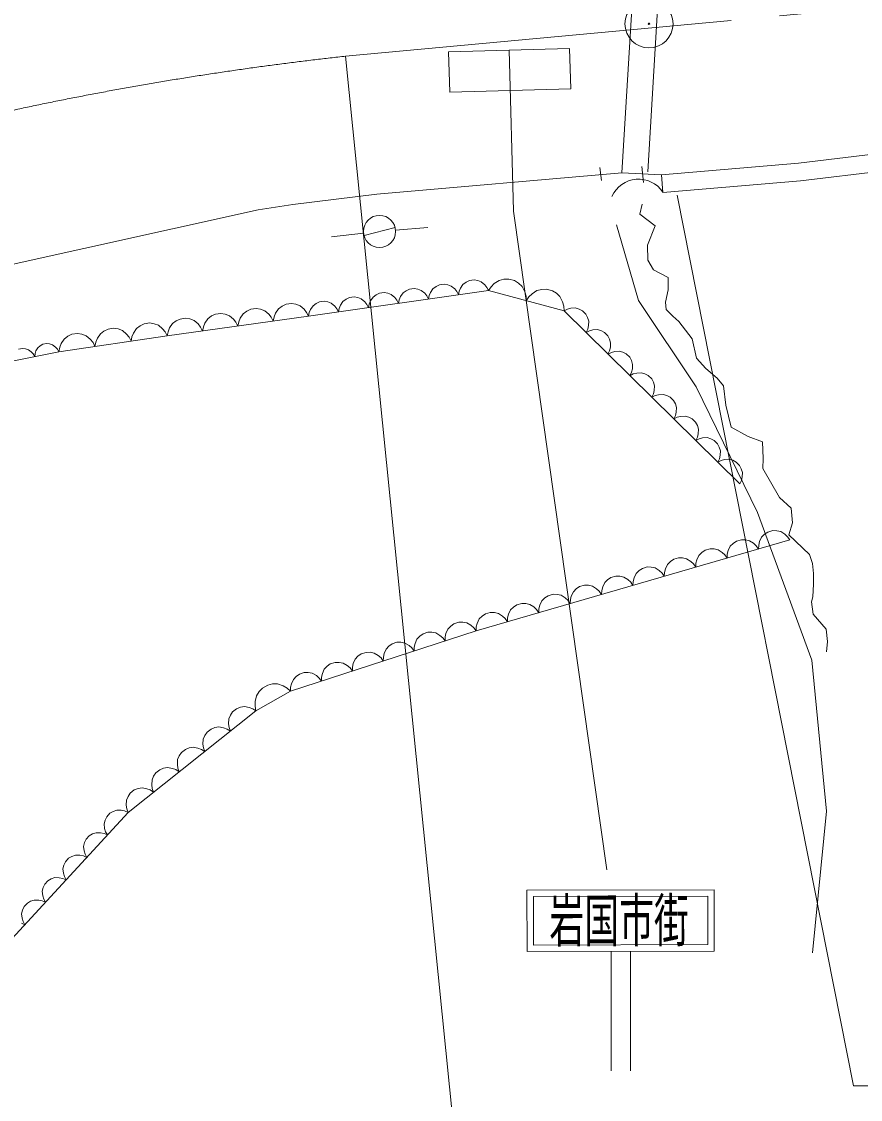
# Model space of a CAD drawing. Units: millimetres, scale not verified. Extents: x 40000 to 680000, y 20000 to 380000.
# Drawn here: x 120108 to 146105, y 249718 to 283115 of the extents above; entities that cross this region are included whole.
import ezdxf
from ezdxf.enums import TextEntityAlignment as Align

# ---------------------------------------------------------------- set-up
doc = ezdxf.new("R2010")
doc.units = ezdxf.units.MM
doc.header["$LTSCALE"] = 1000
doc.linetypes.add('CHAIN', pattern=[18.5, 12, -1.5, 3.5, -1.5])
doc.layers.add('S-BGD', color=7, linetype='Continuous', lineweight=13)
doc.styles.add('ＭＳ ゴシック', font='')
doc.styles.get('ＭＳ ゴシック').set_extended_font_data('MS Gothic')

msp = doc.modelspace()

# ---------------------------------------------------------------- linework, layer by layer
at = {"layer": 'S-BGD'}
for p, q in [((138715, 278431), (139209, 286659)), ((140014, 286721), (139518, 278457)), ((133343, 282180), (137091, 282285)), ((135217, 282233), (135356, 277247)), ((137091, 282285), (137126, 281035)), ((130151, 282040), (134676, 237105)), ((133377, 280931), (133343, 282180)), ((144187, 278728), (165470, 281282)), ((137126, 281035), (133377, 280931)), ((165255, 280702), (144243, 278181)), ((138075, 278191), (138029, 278588)), ((139384, 278127), (139325, 278623)), ((139937, 278369), (144187, 278728)), ((138709, 278431), (131122, 277771)), ((139937, 278369), (138709, 278431)), ((139937, 278369), (139984, 277821)), ((144243, 278181), (139984, 277821)), ((131122, 277771), (128519, 277447)), ((140423, 277735), (145891, 250141)), ((127445, 277285), (119110, 275434)), ((128519, 277447), (127445, 277285)), ((138243, 256835), (135356, 277235)), ((139339, 277454), (139264, 277150)), ((139264, 277150), (139741, 276784)), ((130705, 276555), (129712, 276442)), ((130720, 276486), (131684, 276735)), ((131700, 276653), (132697, 276738)), ((138549, 276812), (139223, 274471)), ((139741, 276784), (139504, 276188)), ((139504, 276188), (139516, 275722)), ((139516, 275722), (139690, 275420)), ((139690, 275420), (140145, 275183)), ((132953, 274909), (132858, 274838)), ((133057, 274959), (132953, 274909)), ((133201, 274979), (133057, 274959)), ((133315, 274960), (133201, 274979)), ((133425, 274919), (133315, 274960)), ((133531, 274829), (133425, 274919)), ((133788, 274970), (133712, 274855)), ((133882, 275041), (133788, 274970)), ((133987, 275091), (133882, 275041)), ((134131, 275112), (133987, 275091)), ((134245, 275092), (134131, 275112)), ((134355, 275051), (134245, 275092)), ((134460, 274962), (134355, 275051)), ((134529, 274879), (134460, 274962)), ((134579, 274777), (134529, 274879)), ((134662, 274899), (134579, 274777)), ((134759, 274995), (134662, 274899)), ((134908, 275094), (134759, 274995)), ((135055, 275129), (134908, 275094)), ((135205, 275137), (135055, 275129)), ((135386, 275088), (135205, 275137)), ((135512, 275008), (135386, 275088)), ((135622, 274903), (135512, 275008)), ((135702, 274744), (135622, 274903)), ((140145, 275183), (140145, 274804)), ((134579, 274777), (129001, 273984)), ((130268, 274563), (130164, 274512)), ((130412, 274583), (130268, 274563)), ((130526, 274564), (130412, 274583)), ((130636, 274522), (130526, 274564)), ((130999, 274574), (130923, 274459)), ((131093, 274644), (130999, 274574)), ((131198, 274695), (131093, 274644)), ((131342, 274715), (131198, 274695)), ((131456, 274696), (131342, 274715)), ((131566, 274655), (131456, 274696)), ((131671, 274565), (131566, 274655)), ((131740, 274482), (131671, 274565)), ((131852, 274591), (131812, 274493)), ((131929, 274706), (131852, 274591)), ((132023, 274776), (131929, 274706)), ((132127, 274827), (132023, 274776)), ((132271, 274847), (132127, 274827)), ((132386, 274828), (132271, 274847)), ((132496, 274787), (132386, 274828)), ((132601, 274697), (132496, 274787)), ((132670, 274615), (132601, 274697)), ((132720, 274513), (132670, 274615)), ((132742, 274625), (132720, 274513)), ((132782, 274723), (132742, 274625)), ((132858, 274838), (132782, 274723)), ((133599, 274747), (133531, 274829)), ((133649, 274645), (133599, 274747)), ((133671, 274757), (133649, 274645)), ((133712, 274855), (133671, 274757)), ((136920, 274152), (134579, 274777)), ((135742, 274611), (135702, 274744)), ((135750, 274465), (135742, 274611)), ((135832, 274587), (135750, 274465)), ((135930, 274683), (135832, 274587)), ((136079, 274781), (135930, 274683)), ((136226, 274817), (136079, 274781)), ((136375, 274824), (136226, 274817)), ((136557, 274776), (136375, 274824)), ((136683, 274695), (136557, 274776)), ((136793, 274591), (136683, 274695)), ((136872, 274432), (136793, 274591)), ((140145, 274804), (140060, 274425)), ((127210, 274203), (127087, 274144)), ((127380, 274227), (127210, 274203)), ((127514, 274204), (127380, 274227)), ((127643, 274155), (127514, 274204)), ((128070, 274214), (127980, 274079)), ((128182, 274297), (128070, 274214)), ((128305, 274356), (128182, 274297)), ((128474, 274379), (128305, 274356)), ((128609, 274356), (128474, 274379)), ((128738, 274307), (128609, 274356)), ((128862, 274202), (128738, 274307)), ((128942, 274104), (128862, 274202)), ((129063, 274195), (129023, 274096)), ((129140, 274310), (129063, 274195)), ((129234, 274380), (129140, 274310)), ((129338, 274430), (129234, 274380)), ((129482, 274451), (129338, 274430)), ((129596, 274432), (129482, 274451)), ((129707, 274390), (129596, 274432)), ((129812, 274301), (129707, 274390)), ((129880, 274218), (129812, 274301)), ((129931, 274116), (129880, 274218)), ((129953, 274228), (129931, 274116)), ((129993, 274327), (129953, 274228)), ((130069, 274442), (129993, 274327)), ((130164, 274512), (130069, 274442)), ((130742, 274433), (130636, 274522)), ((130810, 274350), (130742, 274433)), ((130860, 274248), (130810, 274350)), ((130882, 274361), (130860, 274248)), ((130923, 274459), (130882, 274361)), ((131790, 274381), (131740, 274482)), ((131812, 274493), (131790, 274381)), ((136912, 274299), (136872, 274432)), ((136920, 274152), (136912, 274299)), ((137024, 274204), (136920, 274152)), ((137129, 274232), (137024, 274204)), ((137269, 274241), (137129, 274232)), ((137384, 274208), (137269, 274241)), ((137489, 274155), (137384, 274208)), ((139223, 274471), (141013, 271799)), ((140060, 274425), (140082, 274198)), ((140082, 274198), (140288, 273982)), ((129001, 273984), (124622, 273374)), ((125020, 273898), (124898, 273839)), ((125190, 273922), (125020, 273898)), ((125324, 273899), (125190, 273922)), ((125454, 273850), (125324, 273899)), ((125881, 273909), (125791, 273774)), ((125992, 273992), (125881, 273909)), ((126115, 274051), (125992, 273992)), ((126285, 274074), (126115, 274051)), ((126419, 274051), (126285, 274074)), ((126549, 274002), (126419, 274051)), ((126672, 273897), (126549, 274002)), ((126753, 273799), (126672, 273897)), ((126886, 273927), (126838, 273811)), ((126976, 274062), (126886, 273927)), ((127087, 274144), (126976, 274062)), ((127767, 274049), (127643, 274155)), ((127848, 273952), (127767, 274049)), ((127906, 273832), (127848, 273952)), ((127932, 273964), (127906, 273832)), ((127980, 274079), (127932, 273964)), ((129001, 273984), (128942, 274104)), ((129023, 274096), (129001, 273984)), ((142362, 268795), (136920, 274152)), ((137594, 274051), (137489, 274155)), ((137649, 273947), (137594, 274051)), ((137684, 273833), (137649, 273947)), ((140288, 273982), (140472, 273820)), ((122662, 273527), (122549, 273442)), ((122788, 273588), (122662, 273527)), ((122961, 273613), (122788, 273588)), ((123099, 273590), (122961, 273613)), ((123232, 273541), (123099, 273590)), ((123359, 273434), (123232, 273541)), ((123668, 273604), (123577, 273465)), ((123782, 273689), (123668, 273604)), ((123907, 273750), (123782, 273689)), ((124081, 273776), (123907, 273750)), ((124218, 273753), (124081, 273776)), ((124351, 273703), (124218, 273753)), ((124478, 273596), (124351, 273703)), ((124561, 273497), (124478, 273596)), ((124696, 273622), (124648, 273506)), ((124786, 273757), (124696, 273622)), ((124898, 273839), (124786, 273757)), ((125578, 273744), (125454, 273850)), ((125658, 273647), (125578, 273744)), ((125717, 273527), (125658, 273647)), ((125743, 273659), (125717, 273527)), ((125791, 273774), (125743, 273659)), ((126811, 273679), (126753, 273799)), ((126838, 273811), (126811, 273679)), ((137601, 273483), (137652, 273586)), ((137705, 273534), (137601, 273483)), ((137652, 273586), (137677, 273693)), ((137677, 273693), (137684, 273833)), ((137809, 273562), (137705, 273534)), ((137949, 273571), (137809, 273562)), ((138064, 273539), (137949, 273571)), ((138169, 273485), (138064, 273539)), ((140472, 273820), (140885, 273285)), ((124622, 273374), (121263, 272886)), ((121429, 273279), (121338, 273140)), ((121542, 273364), (121429, 273279)), ((121668, 273425), (121542, 273364)), ((121841, 273450), (121668, 273425)), ((121979, 273428), (121841, 273450)), ((122112, 273378), (121979, 273428)), ((122239, 273271), (122112, 273378)), ((122322, 273172), (122239, 273271)), ((122457, 273303), (122409, 273184)), ((122549, 273442), (122457, 273303)), ((123442, 273334), (123359, 273434)), ((123502, 273212), (123442, 273334)), ((123528, 273347), (123502, 273212)), ((123577, 273465), (123528, 273347)), ((124622, 273374), (124561, 273497)), ((124648, 273506), (124622, 273374)), ((138275, 273382), (138169, 273485)), ((138329, 273277), (138275, 273382)), ((138364, 273163), (138329, 273277)), ((140885, 273285), (141027, 272690)), ((121263, 272886), (119764, 272583)), ((120133, 272985), (120017, 272962)), ((120227, 272975), (120133, 272985)), ((120318, 272947), (120227, 272975)), ((120408, 272879), (120318, 272947)), ((120468, 272815), (120408, 272879)), ((120554, 272909), (120526, 272827)), ((120611, 273006), (120554, 272909)), ((120684, 273068), (120611, 273006)), ((120767, 273114), (120684, 273068)), ((120883, 273137), (120767, 273114)), ((120977, 273127), (120883, 273137)), ((121068, 273098), (120977, 273127)), ((121158, 273031), (121068, 273098)), ((121218, 272967), (121158, 273031)), ((121263, 272886), (121218, 272967)), ((121289, 273022), (121263, 272886)), ((121338, 273140), (121289, 273022)), ((122383, 273049), (122322, 273172)), ((122409, 273184), (122383, 273049)), ((138281, 272813), (138332, 272916)), ((138385, 272864), (138281, 272813)), ((138332, 272916), (138357, 273023)), ((138357, 273023), (138364, 273163)), ((138489, 272892), (138385, 272864)), ((138629, 272902), (138489, 272892)), ((138744, 272869), (138629, 272902)), ((138849, 272816), (138744, 272869)), ((120514, 272735), (120468, 272815)), ((120526, 272827), (120514, 272735)), ((138955, 272712), (138849, 272816)), ((139010, 272608), (138955, 272712)), ((139044, 272493), (139010, 272608)), ((141027, 272690), (141309, 272366)), ((138961, 272143), (139013, 272247)), ((139065, 272195), (138961, 272143)), ((139013, 272247), (139037, 272353)), ((139037, 272353), (139044, 272493)), ((139170, 272223), (139065, 272195)), ((139310, 272232), (139170, 272223)), ((139425, 272199), (139310, 272232)), ((139530, 272146), (139425, 272199)), ((141309, 272366), (141667, 272064)), ((139635, 272042), (139530, 272146)), ((139690, 271938), (139635, 272042)), ((139725, 271824), (139690, 271938)), ((141667, 272064), (141862, 271826)), ((139641, 271474), (139693, 271577)), ((139746, 271525), (139641, 271474)), ((139693, 271577), (139717, 271684)), ((139717, 271684), (139725, 271824)), ((139850, 271553), (139746, 271525)), ((139990, 271562), (139850, 271553)), ((140105, 271530), (139990, 271562)), ((140210, 271476), (140105, 271530)), ((141013, 271799), (142918, 267901)), ((141862, 271826), (141938, 271233)), ((140315, 271373), (140210, 271476)), ((140370, 271268), (140315, 271373)), ((140405, 271154), (140370, 271268)), ((141938, 271233), (142102, 270552)), ((140322, 270804), (140373, 270907)), ((140426, 270855), (140322, 270804)), ((140373, 270907), (140398, 271014)), ((140398, 271014), (140405, 271154)), ((140530, 270883), (140426, 270855)), ((140670, 270893), (140530, 270883)), ((140785, 270860), (140670, 270893)), ((140890, 270807), (140785, 270860)), ((140996, 270703), (140890, 270807)), ((141051, 270599), (140996, 270703)), ((141085, 270484), (141051, 270599)), ((142102, 270552), (142622, 270261)), ((141002, 270134), (141053, 270238)), ((141106, 270186), (141002, 270134)), ((141053, 270238), (141078, 270344)), ((141078, 270344), (141085, 270484)), ((141211, 270214), (141106, 270186)), ((141351, 270223), (141211, 270214)), ((141466, 270190), (141351, 270223)), ((141571, 270137), (141466, 270190)), ((142622, 270261), (143066, 270089)), ((141676, 270033), (141571, 270137)), ((141731, 269929), (141676, 270033)), ((141766, 269815), (141731, 269929)), ((143066, 270089), (143089, 269580)), ((141682, 269465), (141734, 269568)), ((141786, 269516), (141682, 269465)), ((141734, 269568), (141758, 269675)), ((141758, 269675), (141766, 269815)), ((141891, 269544), (141786, 269516)), ((142031, 269554), (141891, 269544)), ((142146, 269521), (142031, 269554)), ((142251, 269467), (142146, 269521)), ((143089, 269580), (143079, 269266)), ((142356, 269364), (142251, 269467)), ((142411, 269259), (142356, 269364)), ((142446, 269145), (142411, 269259)), ((143079, 269266), (143598, 268371)), ((142362, 268795), (142414, 268898)), ((142414, 268898), (142438, 269005)), ((142438, 269005), (142446, 269145)), ((143598, 268371), (143956, 268037)), ((142918, 267901), (144601, 263332)), ((143956, 268037), (144001, 267582)), ((144001, 267582), (143882, 267214)), ((143133, 267229), (143043, 267140)), ((143237, 267298), (143133, 267229)), ((143388, 267342), (143237, 267298)), ((143513, 267339), (143388, 267342)), ((143636, 267311), (143513, 267339)), ((143762, 267232), (143636, 267311)), ((143848, 267154), (143762, 267232)), ((143882, 267214), (144531, 266601)), ((143917, 267053), (134192, 264235)), ((142071, 266858), (142007, 266723)), ((142161, 266947), (142071, 266858)), ((142264, 267017), (142161, 266947)), ((142415, 267060), (142264, 267017)), ((142540, 267057), (142415, 267060)), ((142664, 267030), (142540, 267057)), ((142790, 266950), (142664, 267030)), ((142876, 266872), (142790, 266950)), ((142944, 266771), (142876, 266872)), ((142951, 266894), (142944, 266771)), ((142979, 267005), (142951, 266894)), ((143043, 267140), (142979, 267005)), ((143917, 267053), (143848, 267154)), ((141098, 266576), (141034, 266442)), ((141188, 266665), (141098, 266576)), ((141292, 266735), (141188, 266665)), ((141443, 266779), (141292, 266735)), ((141568, 266775), (141443, 266779)), ((141691, 266748), (141568, 266775)), ((141817, 266668), (141691, 266748)), ((141903, 266591), (141817, 266668)), ((141972, 266489), (141903, 266591)), ((141978, 266612), (141972, 266489)), ((142007, 266723), (141978, 266612)), ((144531, 266601), (144618, 266319)), ((139498, 266215), (139347, 266171)), ((139622, 266212), (139498, 266215)), ((139746, 266184), (139622, 266212)), ((139872, 266105), (139746, 266184)), ((140126, 266294), (140062, 266160)), ((140216, 266384), (140126, 266294)), ((140319, 266453), (140216, 266384)), ((140470, 266497), (140319, 266453)), ((140595, 266494), (140470, 266497)), ((140719, 266466), (140595, 266494)), ((140845, 266387), (140719, 266466)), ((140931, 266309), (140845, 266387)), ((140999, 266207), (140931, 266309)), ((141006, 266331), (140999, 266207)), ((141034, 266442), (141006, 266331)), ((144618, 266319), (144651, 266017)), ((138374, 265890), (138271, 265820)), ((138525, 265933), (138374, 265890)), ((138650, 265930), (138525, 265933)), ((138774, 265903), (138650, 265930)), ((138900, 265823), (138774, 265903)), ((139089, 265878), (139061, 265767)), ((139153, 266013), (139089, 265878)), ((139243, 266102), (139153, 266013)), ((139347, 266171), (139243, 266102)), ((139958, 266027), (139872, 266105)), ((140027, 265926), (139958, 266027)), ((140033, 266049), (140027, 265926)), ((140062, 266160), (140033, 266049)), ((144651, 266017), (144652, 265681)), ((137298, 265538), (137208, 265449)), ((137402, 265608), (137298, 265538)), ((137553, 265652), (137402, 265608)), ((137677, 265648), (137553, 265652)), ((137801, 265621), (137677, 265648)), ((137927, 265541), (137801, 265621)), ((138013, 265464), (137927, 265541)), ((138117, 265596), (138088, 265485)), ((138181, 265731), (138117, 265596)), ((138271, 265820), (138181, 265731)), ((138985, 265745), (138900, 265823)), ((139054, 265644), (138985, 265745)), ((139061, 265767), (139054, 265644)), ((144652, 265681), (144631, 265291)), ((136326, 265257), (136236, 265167)), ((136429, 265326), (136326, 265257)), ((136580, 265370), (136429, 265326)), ((136705, 265367), (136580, 265370)), ((136829, 265339), (136705, 265367)), ((136955, 265260), (136829, 265339)), ((137040, 265182), (136955, 265260)), ((137109, 265080), (137040, 265182)), ((137116, 265204), (137109, 265080)), ((137144, 265315), (137116, 265204)), ((137208, 265449), (137144, 265315)), ((138082, 265362), (138013, 265464)), ((138088, 265485), (138082, 265362)), ((144631, 265291), (144589, 265140)), ((135263, 264886), (135199, 264751)), ((135353, 264975), (135263, 264886)), ((135457, 265044), (135353, 264975)), ((135607, 265088), (135457, 265044)), ((135732, 265085), (135607, 265088)), ((135856, 265057), (135732, 265085)), ((135982, 264978), (135856, 265057)), ((136068, 264900), (135982, 264978)), ((136137, 264799), (136068, 264900)), ((136143, 264922), (136137, 264799)), ((136172, 265033), (136143, 264922)), ((136236, 265167), (136172, 265033)), ((144589, 265140), (144644, 264752)), ((133656, 264506), (133508, 264457)), ((133780, 264506), (133656, 264506)), ((133904, 264483), (133780, 264506)), ((134290, 264604), (134227, 264469)), ((134381, 264693), (134290, 264604)), ((134484, 264763), (134381, 264693)), ((134635, 264806), (134484, 264763)), ((134760, 264803), (134635, 264806)), ((134884, 264776), (134760, 264803)), ((135010, 264696), (134884, 264776)), ((135095, 264618), (135010, 264696)), ((135164, 264517), (135095, 264618)), ((135171, 264640), (135164, 264517)), ((135199, 264751), (135171, 264640)), ((144644, 264752), (145045, 264288)), ((134192, 264235), (128445, 262364)), ((132698, 264194), (132550, 264146)), ((132822, 264195), (132698, 264194)), ((132947, 264171), (132822, 264195)), ((133320, 264293), (133261, 264157)), ((133407, 264385), (133320, 264293)), ((133508, 264457), (133407, 264385)), ((134032, 264408), (133904, 264483)), ((134120, 264334), (134032, 264408)), ((134192, 264235), (134120, 264334)), ((134198, 264358), (134192, 264235)), ((134227, 264469), (134198, 264358)), ((145045, 264288), (145089, 263909)), ((131740, 263882), (131592, 263834)), ((131865, 263883), (131740, 263882)), ((131989, 263860), (131865, 263883)), ((132116, 263785), (131989, 263860)), ((132303, 263846), (132279, 263734)), ((132362, 263981), (132303, 263846)), ((132449, 264073), (132362, 263981)), ((132550, 264146), (132449, 264073)), ((133074, 264097), (132947, 264171)), ((133162, 264022), (133074, 264097)), ((133234, 263923), (133162, 264022)), ((133236, 264046), (133234, 263923)), ((133261, 264157), (133236, 264046)), ((145089, 263909), (145057, 263585)), ((130634, 263522), (130533, 263449)), ((130783, 263570), (130634, 263522)), ((130907, 263571), (130783, 263570)), ((131031, 263548), (130907, 263571)), ((131159, 263473), (131031, 263548)), ((131345, 263534), (131321, 263422)), ((131405, 263669), (131345, 263534)), ((131491, 263761), (131405, 263669)), ((131592, 263834), (131491, 263761)), ((132204, 263710), (132116, 263785)), ((132276, 263612), (132204, 263710)), ((132279, 263734), (132276, 263612)), ((129676, 263210), (129576, 263138)), ((129825, 263258), (129676, 263210)), ((129949, 263259), (129825, 263258)), ((130073, 263236), (129949, 263259)), ((130201, 263161), (130073, 263236)), ((130388, 263222), (130363, 263111)), ((130447, 263358), (130388, 263222)), ((130533, 263449), (130447, 263358)), ((131247, 263398), (131159, 263473)), ((131318, 263300), (131247, 263398)), ((131321, 263422), (131318, 263300)), ((144601, 263332), (145058, 258650)), ((128719, 262898), (128618, 262826)), ((128867, 262947), (128719, 262898)), ((128991, 262947), (128867, 262947)), ((129115, 262924), (128991, 262947)), ((129243, 262849), (129115, 262924)), ((129331, 262775), (129243, 262849)), ((129430, 262910), (129405, 262799)), ((129489, 263046), (129430, 262910)), ((129576, 263138), (129489, 263046)), ((130289, 263086), (130201, 263161)), ((130361, 262988), (130289, 263086)), ((130363, 263111), (130361, 262988)), ((127736, 262558), (127570, 262464)), ((127885, 262590), (127736, 262558)), ((128040, 262592), (127885, 262590)), ((128211, 262533), (128040, 262592)), ((128335, 262465), (128211, 262533)), ((128472, 262598), (128447, 262487)), ((128531, 262734), (128472, 262598)), ((128618, 262826), (128531, 262734)), ((129403, 262676), (129331, 262775)), ((129405, 262799), (129403, 262676)), ((127385, 262222), (127347, 262044)), ((128445, 262364), (127372, 261757)), ((127467, 262353), (127385, 262222)), ((127570, 262464), (127467, 262353)), ((128445, 262364), (128335, 262465)), ((128447, 262487), (128445, 262364)), ((126889, 261868), (126772, 261824)), ((127014, 261890), (126889, 261868)), ((127161, 261864), (127014, 261890)), ((127270, 261825), (127161, 261864)), ((127347, 262044), (127345, 261905)), ((127345, 261905), (127372, 261757)), ((127372, 261757), (123407, 258609)), ((126530, 261506), (126522, 261357)), ((126580, 261623), (126530, 261506)), ((126649, 261726), (126580, 261623)), ((126772, 261824), (126649, 261726)), ((127372, 261757), (127270, 261825)), ((125979, 261194), (125857, 261097)), ((126096, 261239), (125979, 261194)), ((126221, 261260), (126096, 261239)), ((126368, 261235), (126221, 261260)), ((126477, 261195), (126368, 261235)), ((126579, 261127), (126477, 261195)), ((126522, 261357), (126538, 261244)), ((126538, 261244), (126579, 261127)), ((125738, 260876), (125729, 260728)), ((125787, 260993), (125738, 260876)), ((125857, 261097), (125787, 260993)), ((125187, 260565), (125064, 260467)), ((125303, 260609), (125187, 260565)), ((125428, 260631), (125303, 260609)), ((125575, 260605), (125428, 260631)), ((125684, 260565), (125575, 260605)), ((125786, 260498), (125684, 260565)), ((125729, 260728), (125745, 260614)), ((125745, 260614), (125786, 260498)), ((124945, 260247), (124937, 260098)), ((124994, 260363), (124945, 260247)), ((125064, 260467), (124994, 260363)), ((124271, 259838), (124201, 259734)), ((124394, 259935), (124271, 259838)), ((124510, 259979), (124394, 259935)), ((124635, 260001), (124510, 259979)), ((124782, 259975), (124635, 260001)), ((124891, 259936), (124782, 259975)), ((124993, 259868), (124891, 259936)), ((124937, 260098), (124952, 259985)), ((124952, 259985), (124993, 259868)), ((124152, 259617), (124144, 259468)), ((124201, 259734), (124152, 259617)), ((123478, 259208), (123408, 259104)), ((123601, 259306), (123478, 259208)), ((123718, 259350), (123601, 259306)), ((123842, 259371), (123718, 259350)), ((123989, 259346), (123842, 259371)), ((124098, 259306), (123989, 259346)), ((124200, 259239), (124098, 259306)), ((124144, 259468), (124159, 259355)), ((124159, 259355), (124200, 259239)), ((123359, 258987), (123351, 258839)), ((123351, 258839), (123367, 258725)), ((123408, 259104), (123359, 258987)), ((123407, 258609), (119570, 254433)), ((122845, 258583), (122746, 258476)), ((122946, 258641), (122845, 258583)), ((123058, 258679), (122946, 258641)), ((123197, 258677), (123058, 258679)), ((123303, 258656), (123197, 258677)), ((123407, 258609), (123303, 258656)), ((123367, 258725), (123407, 258609)), ((145058, 258650), (144622, 254262)), ((122697, 258370), (122668, 258255)), ((122668, 258255), (122682, 258117)), ((122746, 258476), (122697, 258370)), ((122205, 257887), (122106, 257780)), ((122306, 257945), (122205, 257887)), ((122419, 257983), (122306, 257945)), ((122557, 257981), (122419, 257983)), ((122664, 257960), (122557, 257981)), ((122768, 257913), (122664, 257960)), ((122682, 258117), (122713, 258014)), ((122713, 258014), (122768, 257913)), ((122057, 257674), (122028, 257559)), ((122028, 257559), (122043, 257421)), ((122106, 257780), (122057, 257674)), ((121566, 257191), (121467, 257084)), ((121667, 257249), (121566, 257191)), ((121779, 257287), (121667, 257249)), ((121918, 257285), (121779, 257287)), ((122024, 257264), (121918, 257285)), ((122128, 257217), (122024, 257264)), ((122043, 257421), (122074, 257318)), ((122074, 257318), (122128, 257217)), ((121417, 256978), (121389, 256863)), ((121389, 256863), (121403, 256725)), ((121467, 257084), (121417, 256978)), ((120926, 256495), (120827, 256388)), ((121027, 256553), (120926, 256495)), ((121139, 256591), (121027, 256553)), ((121278, 256589), (121139, 256591)), ((121385, 256568), (121278, 256589)), ((121489, 256521), (121385, 256568)), ((121403, 256725), (121434, 256622)), ((121434, 256622), (121489, 256521)), ((120778, 256282), (120749, 256167)), ((120749, 256167), (120764, 256029)), ((120827, 256388), (120778, 256282)), ((135770, 256201), (141570, 256215)), ((135775, 254301), (135770, 256201)), ((141570, 256215), (141575, 254315)), ((120388, 255857), (120287, 255799)), ((120500, 255895), (120388, 255857)), ((120639, 255893), (120500, 255895)), ((120745, 255872), (120639, 255893)), ((120849, 255825), (120745, 255872)), ((120764, 256029), (120795, 255926)), ((120795, 255926), (120849, 255825)), ((141371, 256014), (135971, 256002)), ((135971, 256002), (135974, 254502)), ((141374, 254514), (141371, 256014)), ((120138, 255586), (120110, 255471)), ((120187, 255692), (120138, 255586)), ((120287, 255799), (120187, 255692)), ((120210, 255129), (120105, 255176)), ((120110, 255471), (120124, 255333)), ((120124, 255333), (120155, 255230)), ((120155, 255230), (120210, 255129)), ((135974, 254502), (141374, 254514)), ((141575, 254315), (135775, 254301)), ((138383, 250603), (138375, 254307)), ((138975, 254309), (138983, 250605)), ((145891, 250141), (171076, 250199))]:
    msp.add_line(p, q, dxfattribs=at)
at = {"layer": 'S-BGD', "linetype": 'CHAIN'}
msp.add_line((130151, 282040), (167006, 285469), dxfattribs=at)
at = {"layer": 'S-BGD'}
for centre, radius in [((139552, 283045), 746), ((139552, 283045), 22.5), ((131202, 276611), 498)]:
    msp.add_circle(centre, radius, dxfattribs=at)
at = {"layer": 'S-BGD', "linetype": 'CHAIN'}
msp.add_arc((141004, 182631), 100000, 96.23047, 131.38806, dxfattribs=at)
at = {"layer": 'S-BGD'}
msp.add_arc((139231, 277325), 906, 33.8584, 155.676, dxfattribs=at)

# ---------------------------------------------------------------- texts
at = {"layer": 'S-BGD', "style": 'ＭＳ ゴシック', "width": 0.6}
msp.add_text('岩国市街', height=1320, rotation=0.1, dxfattribs=at).set_placement((136467, 254206), align=Align.BOTTOM_LEFT)

doc.saveas('drawing.dxf')
